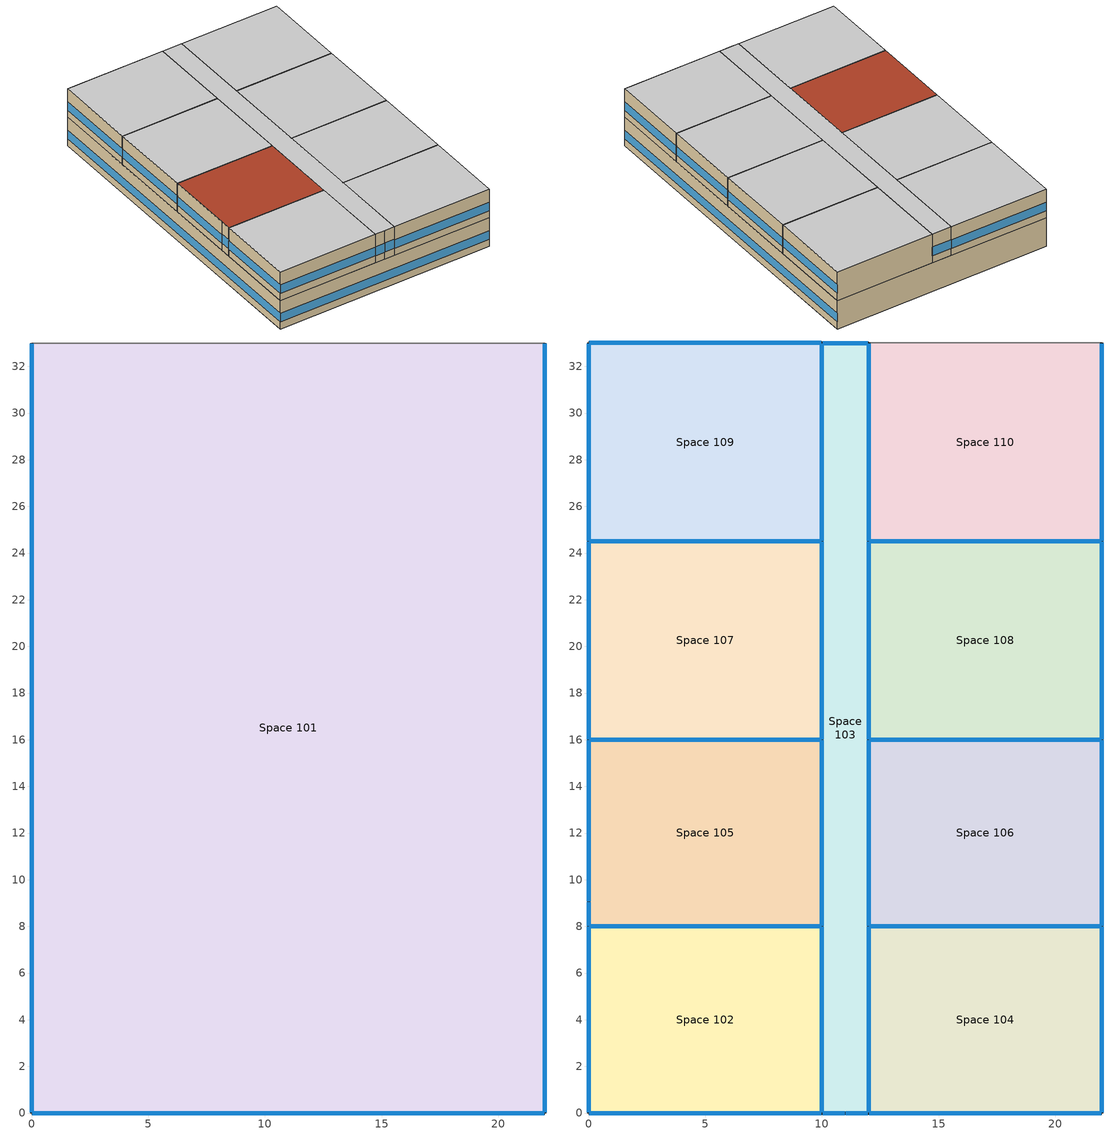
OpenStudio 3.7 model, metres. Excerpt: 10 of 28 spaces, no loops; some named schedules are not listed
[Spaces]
Space 101
 floor ground: 22,33 22,0 0,0 0,33 z0
 wall outside (Surface 2 c tbd): 0,0 22,0 z0:3.05
 wall outside (Surface 3 c tbd): 0,33 0,0 z0:3.05
 wall outside (Surface 5 c tbd): 22,0 22,33 z0:3.05
 wall adiabatic: 22,33 0,33 z0:3.05
 window: 0.03,0 21.97,0 / 0,32.97 0,0.03 / 22,0.03 22,32.97 z0.76:1.68
 roof outside (Surface 6 c tbd): 22,0 22,33 0,33 0,0 z3.05
Space 102
 floor ground: 10,8 10,0 0,0 0,8 z3.05
 wall outside: 10,0 10,8 0,8 z3.05:6.1
 wall outside (Surface 9 c tbd): 0,0 10,0 z3.05:6.1
 wall outside (Surface 10 c tbd): 0,8 0,0 z3.05:6.1
 window: 0,7.97 0,0.03 / 9.97,8 0.03,8 / 10,0.03 10,7.97 / 0.03,0 9.97,0 z3.81:4.73
 ceiling adiabatic: 10,0 10,8 0,8 0,0 z6.1
Space 103
 floor ground: 12,33 12,0 10,0 10,33 z3.05
 wall outside (Surface 14 c tbd): 12,33 10,33 z3.05:6.1
 wall outside: 12,0 12,8 12,16 12,24.5 12,33 / 10,33 10,24.5 10,16 10,8 10,0 z3.05:6.1
 wall outside (Surface 19 c tbd): 11,0 12,0 z3.05:6.1
 wall outside (Surface 20 c tbd): 10,0 11,0 z3.05:6.1
 window: 11.97,33 10.03,33 z3.81:4.75; 12,24.53 12,32.97 / 12,16.03 12,24.47 / 12,8.03 12,15.97 / 12,0.03 12,7.97 / 10,7.97 10,0.03 / 10,15.97 10,8.03 / 10,24.47 10,16.03 / 10,32.97 10,24.53 z3.81:4.73; 11.03,0 11.97,0 / 10.03,0 10.97,0 z3.81:4.77
 ceiling adiabatic: 12,0 12,33 10,33 10,0 z6.1
Space 104
 floor ground: 22,8 22,0 12,0 12,8 z3.05
 wall outside (Surface 27 c tbd): 22,0 22,8 z3.05:6.1
 wall outside (Surface 28 c tbd): 12,0 22,0 z3.05:6.1
 wall outside: 22,8 12,8 12,0 z3.05:6.1
 window: 22,0.03 22,7.97 / 12.03,0 21.97,0 / 12,7.97 12,0.03 / 21.97,8 12.03,8 z3.81:4.73
 ceiling adiabatic: 22,0 22,8 12,8 12,0 z6.1
Space 105
 floor ground: 10,16 10,8 0,8 0,16 z3.05
 wall outside (Surface 33 c tbd): 0,9.05 0,8 z3.05:6.1
 wall outside (Surface 34 c tbd): 0,16 0,9.05 z3.05:6.1
 wall outside: 0,8 10,8 10,16 0,16 z3.05:6.1
 window: 0,9.02 0,8.03 z3.81:4.77; 0,15.97 0,9.08 / 9.97,16 0.03,16 / 10,8.03 10,15.97 / 0.03,8 9.97,8 z3.81:4.73
 roof outside (Surface 38 c tbd): 10,8 10,16 0,16 0,8 z6.1
Space 106
 floor ground: 22,16 22,8 12,8 12,16 z3.05
 wall outside (Surface 40 c tbd): 22,8 22,16 z3.05:6.1
 wall outside: 22,16 12,16 12,8 22,8 z3.05:6.1
 window: 22,8.03 22,15.97 / 12.03,8 21.97,8 / 12,15.97 12,8.03 / 21.97,16 12.03,16 z3.81:4.73
 ceiling adiabatic: 22,8 22,16 12,16 12,8 z6.1
Space 107
 floor ground: 10,24.5 10,16 0,16 0,24.5 z3.05
 wall outside (Surface 46 c tbd): 0,24.5 0,16 z3.05:6.1
 wall outside: 0,16 10,16 10,24.5 0,24.5 z3.05:6.1
 window: 0,24.47 0,16.03 / 9.97,24.5 0.03,24.5 / 10,16.03 10,24.47 / 0.03,16 9.97,16 z3.81:4.73
 ceiling adiabatic: 10,16 10,24.5 0,24.5 0,16 z6.1
Space 108
 floor ground: 22,24.5 22,16 12,16 12,24.5 z3.05
 wall outside (Surface 52 c tbd): 22,16 22,24.5 z3.05:6.1
 wall outside: 22,24.5 12,24.5 12,16 22,16 z3.05:6.1
 window: 22,16.03 22,24.47 / 12.03,16 21.97,16 / 12,24.47 12,16.03 / 21.97,24.5 12.03,24.5 z3.81:4.73
 ceiling adiabatic: 22,16 22,24.5 12,24.5 12,16 z6.1
Space 109
 floor ground: 10,33 10,24.5 0,24.5 0,33 z3.05
 wall outside (Surface 58 c tbd): 0,33 0,24.5 z3.05:6.1
 wall outside (Surface 59 c tbd): 10,33 0,33 z3.05:6.1
 wall outside: 0,24.5 10,24.5 10,33 z3.05:6.1
 window: 0,32.97 0,24.53 / 9.97,33 0.03,33 / 10,24.53 10,32.97 / 0.03,24.5 9.97,24.5 z3.81:4.73
 ceiling adiabatic: 10,24.5 10,33 0,33 0,24.5 z6.1
Space 110
 floor ground: 22,33 22,24.5 12,24.5 12,33 z3.05
 wall outside: 12,33 12,24.5 22,24.5 z3.05:6.1
 wall outside (Surface 66 c tbd): 22,24.5 22,33 z3.05:6.1
 wall adiabatic: 22,33 12,33 z3.05:6.1
 window: 12,32.97 12,24.53 / 22,24.53 22,32.97 / 12.03,24.5 21.97,24.5 z3.81:4.73
 ceiling adiabatic: 22,24.5 22,33 12,33 12,24.5 z6.1
[ClimateZones]
Climate Zone Institution Name 1=ASHRAE; Climate Zone Document Name 1=ANSI/ASHRAE Standard 169; Climate Zone Document Year 1=2006; Climate Zone Institution Name 2=CEC; Climate Zone Document Name 2=California Climate Zone Descriptions; Climate Zone Document Year 2=1995
[Building]
Building 1
[Site]
Montreal Int'l: Latitude {deg}=45.47; Longitude {deg}=-73.75; Time Zone {hr}=-5; Elevation {m}=36
[SizingPeriod:DesignDay] Barometric Pressure {Pa}=100893; Rain Indicator=No; Snow Indicator=No; Day of Month=21; Daylight Saving Time Indicator=No; Dry-Bulb Temperature Range Modifier Type=DefaultMultipliers
Name | Maximum Dry-Bulb Temperature {C} | Daily Dry-Bulb Temperature Range {deltaC} | Wind Speed {m/s} | Wind Direction {deg} | Sky Clearness | Month | Day Type | Humidity Condition Type | Wetbulb or DewPoint at Maximum Dry-Bulb {C} | Solar Model Indicator | ASHRAE Clear Sky Optical Depth for Beam Irradiance | ASHRAE Clear Sky Optical Depth for Diffuse Irradiance
Montreal Int'l Ann Htg 99.6% Condns DB | -23.7 | 0 | 3.9 | 260 | 0 | 1 | WinterDesignDay | Wetbulb | -23.7 | ASHRAEClearSky
Montreal Int'l Ann Hum_n 99.6% Condns DP=>MCDB | -23 | 0 | 3.9 | 260 | 0 | 1 | WinterDesignDay | Dewpoint | -30.5 | ASHRAEClearSky
Montreal Int'l Ann Htg Wind 99.6% Condns WS=>MCDB | -5.3 | 0 | 12.9 | 260 | 0 | 1 | WinterDesignDay | Wetbulb | -5.3 | ASHRAEClearSky
Montreal Int'l Ann Clg .4% Condns DB=>MWB | 30 | 9.3 | 4.9 | 220 |  | 7 | SummerDesignDay | Wetbulb | 22.1 | ASHRAETau | 0.465 | 1.966
[DefaultConstructionSet]
Zone 20112020 6A: Default Exterior Surface Constructions=NECB 2011 - HighApt - NECB HDD Method at climate 11; Default Interior Surface Constructions=Default Surface Constructions 1686; Default Ground Contact Surface Constructions=NECB 2011 - HighApt - NECB HDD Method at climate 12; Default Exterior SubSurface Constructions=NECB 2011 - HighApt - NECB HDD Method at climate 13; Default Interior SubSurface Constructions=Default Sub Surface Constructions 1122; Interior Partition Construction=Typical Interior Partition 6; Adiabatic Surface Construction=Generic Interior Floor
[DefaultSurfaceConstructions]
Name | Floor Construction | Wall Construction | Roof Ceiling Construction
NECB 2011 - HighApt - NECB HDD Method at climate 11 | Customized opaque construction {aa5b39cb-99df-4bbb-a3fc-e586428a340d} to conductance of 0.183 1 | Customized opaque construction {43577338-bb1a-47c1-a31a-39af3f5bfda6} to conductance of 0.247 | Typical IEAD Roof 20112019 6A
Default Surface Constructions 1686 | Typical Interior Floor 1 | Typical Interior Wall 1 | Typical Interior Ceiling 1
NECB 2011 - HighApt - NECB HDD Method at climate 12 | Generic Ground Slab 6A 20112020 | Generic Ground Slab 6A 20112020 | Customized opaque construction {4e7b71c1-5be2-4431-8ce4-cf987089d090} to conductance of 0.284
[Material]
Name | Roughness | Thickness {m} | Conductivity {W/m-K} | Density {kg/m3} | Specific Heat {J/kg-K} | Thermal Absorptance | Solar Absorptance | Visible Absorptance
G05 25mm wood 3 | MediumSmooth | 0.0254 | 0.15 | 608 | 1630 | 0.9 | 0.5 | 0.5
4 in. Normalweight Concrete Floor 1 | MediumRough | 0.1016 | 2.31 | 2322 | 832 | 0.9 | 0.7 | 0.7
1IN Stucco 1 | Smooth | 0.0253 | 0.6918 | 1858 | 837 | 0.9 | 0.7 | 0.92
8IN CONCRETE HW RefBldg 1 | Rough | 0.2032 | 1.311 | 2240 | 836.8 | 0.9 | 0.7 | 0.7
1/2IN Gypsum 1 | Smooth | 0.0127 | 0.16 | 784.9 | 830 | 0.9 | 0.4 | 0.4
Roof Membrane 1 | VeryRough | 0.0095 | 0.16 | 1121.29 | 1460 | 0.9 | 0.7 | 0.7
Metal Roof Surface 2; F08 Metal surface 1 | Smooth | 0.0008 | 45.28 | 7824 | 500 | 0.9 | 0.7 | 0.7
100mm Normalweight concrete floor 1 | MediumSmooth | 0.1016 | 2.31 | 2322 | 832
G01 13mm gypsum board 1 | Smooth | 0.0127 | 0.16 | 800 | 1090 | 0.9 | 0.7 | 0.5
Generic HW Concrete | MediumRough | 0.2 | 1.95 | 2240 | 900 | 0.9 | 0.8 | 0.8
6 in. Normalweight Concrete Floor 2 | MediumRough | 0.1524 | 2.31 | 2322 | 832 | 0.9 | 0.7 | 0.7
Generic Acoustic Tile | MediumSmooth | 0.02 | 0.06 | 368 | 590 | 0.9 | 0.2 | 0.2
Generic Ceiling Air Gap | Smooth | 0.1 | 0.556 | 1.28 | 1000 | 0.9 | 0.7 | 0.7
Generic LW Concrete | MediumRough | 0.1 | 0.53 | 1280 | 840 | 0.9 | 0.8 | 0.8
[Material:NoMass] Thermal Absorptance=0.9; Solar Absorptance=0.7
Name | Roughness | Thermal Resistance {m2-K/W} | Visible Absorptance
Typical Insulation R-13.06 1 | Smooth | 5.20402 | 0.7
Typical Carpet Pad 1 | Smooth | 0.21648 | 0.8
Typical Insulation U=0.183 | Smooth | 5.46 | 0.7
CP02 CARPET PAD 2 | VeryRough | 0.21648 | 0.8
Typical Carpet Pad 3 | Smooth | 3.45515 | 0.8
Typical Insulation R-0.58 1 | Smooth | 0.454528 | 0.7
Typical Insulation R-1.15 1 | Smooth | 0.454545 | 0.7
Customized opaque construction {43577338-bb1a-47c1-a31a-39af ... uprated | Smooth | 5.24367 | 0.7
Typical IEAD Roof 20112019 6A uprated | Smooth | 7.994 | 0.7
Surface 10 uprated m tbd; Surface 27 uprated m tbd | Smooth | 2.35104 | 0.7
Surface 14 uprated m tbd | Smooth | 1.90963 | 0.7
Surface 19 uprated m tbd; Surface 20 uprated m tbd | Smooth | 1.82062 | 0.7
Surface 2 uprated m tbd | Smooth | 1.6235 | 0.7
Surface 28 uprated m tbd; Surface 9 uprated m tbd | Smooth | 2.40449 | 0.7
Surface 3 uprated m tbd; Surface 5 uprated m tbd | Smooth | 1.66527 | 0.7
Surface 33 uprated m tbd | Smooth | 1.65846 | 0.7
Surface 34 uprated m tbd | Smooth | 2.1554 | 0.7
Surface 38 uprated m tbd | Smooth | 6.92985 | 0.7
Surface 40 uprated m tbd | Smooth | 2.50905 | 0.7
Surface 46 uprated m tbd; Surface 52 uprated m tbd; Surface 66 uprated m tbd | Smooth | 2.51666 | 0.7
Surface 58 uprated m tbd | Smooth | 2.36652 | 0.7
Surface 59 uprated m tbd | Smooth | 2.09126 | 0.7
Surface 6 uprated m tbd | Smooth | 7.43676 | 0.7
[DefaultSubSurfaceConstructions]
Name | Fixed Window Construction | Operable Window Construction | Door Construction | Glass Door Construction | Overhead Door Construction | Skylight Construction | Tubular Daylight Dome Construction | Tubular Daylight Diffuser Construction
NECB 2011 - HighApt - NECB HDD Method at climate 13 | Customized Fenestration: u=2.38 | Customized Fenestration: u=2.38 | Customized opaque construction {1d419b8d-d461-492a-92d8-f46981addb7c} to conductance of 2.2 | Customized Fenestration: u=2.38 | Customized opaque construction {bc588554-639a-4cee-8ce8-916022afe59b} to conductance of 2.2 | Customized Fenestration: cond=0.220 tvis=0.294 tsol=0.332 | Customized Fenestration: cond=0.220 tvis=0.898 tsol=0.837 3 | Customized Fenestration: cond=0.220 tvis=0.898 tsol=0.837 3
Default Sub Surface Constructions 1122 | Typical Interior Window 1 | Typical Interior Window 1 | Typical Interior Door 2
[Construction]
Typical Interior Partition 6; Typical Interior Door 2: G05 25mm wood 3
Customized opaque construction {aa5b39cb-99df-4bbb-a3fc-e586428a340d} to conductance of 0.183 1: Typical Insulation R-13.06 1, 4 in. Normalweight Concrete Floor 1, Typical Carpet Pad 1
Customized opaque construction {43577338-bb1a-47c1-a31a-39af3f5bfda6} to conductance of 0.247: 1IN Stucco 1, 8IN CONCRETE HW RefBldg 1, Customized opaque construction {43577338-bb1a-47c1-a31a-39af ... uprated, 1/2IN Gypsum 1
Typical IEAD Roof 20112019 6A: Roof Membrane 1, Typical IEAD Roof 20112019 6A uprated, Metal Roof Surface 2
Typical Interior Floor 1: 100mm Normalweight concrete floor 1, CP02 CARPET PAD 2
Typical Interior Wall 1: G01 13mm gypsum board 1, G01 13mm gypsum board 1
Typical Interior Ceiling 1: CP02 CARPET PAD 2, 100mm Normalweight concrete floor 1
Generic Ground Slab 6A 20112020: Typical Insulation U=0.183, Generic HW Concrete
Customized opaque construction {4e7b71c1-5be2-4431-8ce4-cf987089d090} to conductance of 0.284: 6 in. Normalweight Concrete Floor 2, Typical Carpet Pad 3
Customized Fenestration: u=2.38: Fenestration U=2.38 0.4
Customized opaque construction {1d419b8d-d461-492a-92d8-f46981addb7c} to conductance of 2.2: F08 Metal surface 1, Typical Insulation R-0.58 1
Customized opaque construction {bc588554-639a-4cee-8ce8-916022afe59b} to conductance of 2.2: Typical Insulation R-1.15 1
Customized Fenestration: cond=0.220 tvis=0.294 tsol=0.332: Customized Fenestration:: cond=0.220 tvis=0.294 tsol=0.332
Customized Fenestration: cond=0.220 tvis=0.898 tsol=0.837 3: Customized Fenestration:: cond=0.220 tvis=0.898 tsol=0.837
Typical Interior Window 1: Clear 3mm 2
Generic Interior Floor: Generic Acoustic Tile, Generic Ceiling Air Gap, Generic LW Concrete
Surface 10 c tbd: 1IN Stucco 1, 8IN CONCRETE HW RefBldg 1, Surface 10 uprated m tbd, 1/2IN Gypsum 1
Surface 14 c tbd: 1IN Stucco 1, 8IN CONCRETE HW RefBldg 1, Surface 14 uprated m tbd, 1/2IN Gypsum 1
Surface 19 c tbd: 1IN Stucco 1, 8IN CONCRETE HW RefBldg 1, Surface 19 uprated m tbd, 1/2IN Gypsum 1
Surface 2 c tbd: 1IN Stucco 1, 8IN CONCRETE HW RefBldg 1, Surface 2 uprated m tbd, 1/2IN Gypsum 1
Surface 20 c tbd: 1IN Stucco 1, 8IN CONCRETE HW RefBldg 1, Surface 20 uprated m tbd, 1/2IN Gypsum 1
Surface 27 c tbd: 1IN Stucco 1, 8IN CONCRETE HW RefBldg 1, Surface 27 uprated m tbd, 1/2IN Gypsum 1
Surface 28 c tbd: 1IN Stucco 1, 8IN CONCRETE HW RefBldg 1, Surface 28 uprated m tbd, 1/2IN Gypsum 1
Surface 3 c tbd: 1IN Stucco 1, 8IN CONCRETE HW RefBldg 1, Surface 3 uprated m tbd, 1/2IN Gypsum 1
Surface 33 c tbd: 1IN Stucco 1, 8IN CONCRETE HW RefBldg 1, Surface 33 uprated m tbd, 1/2IN Gypsum 1
Surface 34 c tbd: 1IN Stucco 1, 8IN CONCRETE HW RefBldg 1, Surface 34 uprated m tbd, 1/2IN Gypsum 1
Surface 38 c tbd: Roof Membrane 1, Surface 38 uprated m tbd, Metal Roof Surface 2
Surface 40 c tbd: 1IN Stucco 1, 8IN CONCRETE HW RefBldg 1, Surface 40 uprated m tbd, 1/2IN Gypsum 1
Surface 46 c tbd: 1IN Stucco 1, 8IN CONCRETE HW RefBldg 1, Surface 46 uprated m tbd, 1/2IN Gypsum 1
Surface 5 c tbd: 1IN Stucco 1, 8IN CONCRETE HW RefBldg 1, Surface 5 uprated m tbd, 1/2IN Gypsum 1
Surface 52 c tbd: 1IN Stucco 1, 8IN CONCRETE HW RefBldg 1, Surface 52 uprated m tbd, 1/2IN Gypsum 1
Surface 58 c tbd: 1IN Stucco 1, 8IN CONCRETE HW RefBldg 1, Surface 58 uprated m tbd, 1/2IN Gypsum 1
Surface 59 c tbd: 1IN Stucco 1, 8IN CONCRETE HW RefBldg 1, Surface 59 uprated m tbd, 1/2IN Gypsum 1
Surface 6 c tbd: Roof Membrane 1, Surface 6 uprated m tbd, Metal Roof Surface 2
Surface 66 c tbd: 1IN Stucco 1, 8IN CONCRETE HW RefBldg 1, Surface 66 uprated m tbd, 1/2IN Gypsum 1
Surface 9 c tbd: 1IN Stucco 1, 8IN CONCRETE HW RefBldg 1, Surface 9 uprated m tbd, 1/2IN Gypsum 1
[WindowMaterial:SimpleGlazingSystem]
Name | U-Factor {W/m2-K} | Solar Heat Gain Coefficient | Visible Transmittance
Fenestration U=2.38 0.4 | 2.38 | 0.4 | 0.4
Customized Fenestration:: cond=0.220 tvis=0.294 tsol=0.332; Customized Fenestration:: cond=0.220 tvis=0.898 tsol=0.837 | 2.2 | 0.6 | 0.21
[WindowMaterial:Glazing]
Clear 3mm 2: Optical Data Type=SpectralAverage; Thickness {m}=0.003; Solar Transmittance at Normal Incidence=0.837; Front Side Solar Reflectance at Normal Incidence=0.075; Back Side Solar Reflectance at Normal Incidence=0.075; Visible Transmittance at Normal Incidence=0.898; Front Side Visible Reflectance at Normal Incidence=0.081; Back Side Visible Reflectance at Normal Incidence=0.081; Infrared Transmittance at Normal Incidence=0; Front Side Infrared Hemispherical Emissivity=0.84; Back Side Infrared Hemispherical Emissivity=0.84; Conductivity {W/m-K}=0.9; Dirt Correction Factor for Solar and Visible Transmittance=1; Solar Diffusing=No
[ThermostatSetpoint:DualSetpoint] Heating Setpoint Temperature Schedule=NECB-G-Thermostat Setpoint-Heating; Cooling Setpoint Temperature Schedule=NECB-G-Thermostat Setpoint-Cooling
Thermostat Setpoint Dual Setpoint 1; Thermostat Setpoint Dual Setpoint 5; Thermostat Setpoint Dual Setpoint 7; Thermostat Setpoint Dual Setpoint 8; Thermostat Setpoint Dual Setpoint 12; Thermostat Setpoint Dual Setpoint 13; Thermostat Setpoint Dual Setpoint 15; Thermostat Setpoint Dual Setpoint 22; Thermostat Setpoint Dual Setpoint 27; Thermostat Setpoint Dual Setpoint 28
[DesignSpecification:OutdoorAir]
MidriseApartment Apartment Ventilation: Outdoor Air Method=Sum; Outdoor Air Flow per Person {m3/s-person}=0.003
[BuildingStory] Nominal Floor to Floor Height {m}=3.048
Name | Nominal Z Coordinate {m}
Building Story 1 | 0
Building Story 2 | 3.048
[Space]
Name | Space Type | Building Story | Thermal Zone
Space 101 | MURB lobby | Building Story 1 | Thermal Zone 2
Space 102 | MURB small | Building Story 2 | Thermal Zone 3
Space 103 | MURB lobby | Building Story 2 | Thermal Zone 4
Space 104 | MURB small | Building Story 2 | Thermal Zone 6
Space 105 | MURB small | Building Story 2 | Thermal Zone 5
Space 106 | MURB small | Building Story 2 | Thermal Zone 7
Space 107 | MURB small | Building Story 2 | Thermal Zone 10
Space 108 | MURB small | Building Story 2 | Thermal Zone 8
Space 109 | MURB small | Building Story 2 | Thermal Zone 11
Space 110 | MURB small | Building Story 2 | Thermal Zone 1
[ThermalZone] Use Ideal Air Loads=No
Name | Thermostat | Multiplier
Thermal Zone 1 | Thermostat Setpoint Dual Setpoint 1
Thermal Zone 2 | Thermostat Setpoint Dual Setpoint 27 | 1
Thermal Zone 3 | Thermostat Setpoint Dual Setpoint 28
Thermal Zone 4 | Thermostat Setpoint Dual Setpoint 15
Thermal Zone 5 | Thermostat Setpoint Dual Setpoint 12
Thermal Zone 6 | Thermostat Setpoint Dual Setpoint 7
Thermal Zone 7 | Thermostat Setpoint Dual Setpoint 13
Thermal Zone 8 | Thermostat Setpoint Dual Setpoint 8
Thermal Zone 10 | Thermostat Setpoint Dual Setpoint 5
Thermal Zone 11 | Thermostat Setpoint Dual Setpoint 22
[Sizing:Zone] Zone Cooling Design Supply Air Temperature Input Method=SupplyAirTemperature; Zone Cooling Design Supply Air Temperature {C}=14; Zone Cooling Design Supply Air Temperature Difference {deltaC}=11.11; Zone Heating Design Supply Air Temperature Input Method=SupplyAirTemperature; Zone Heating Design Supply Air Temperature {C}=40; Zone Heating Design Supply Air Temperature Difference {deltaC}=11.11; Zone Cooling Design Supply Air Humidity Ratio {kg-H2O/kg-air}=0.0085; Zone Heating Design Supply Air Humidity Ratio {kg-H2O/kg-air}=0.008; Cooling Design Air Flow Method=DesignDay; Heating Design Air Flow Method=DesignDay; Account for Dedicated Outdoor Air System=No; Dedicated Outdoor Air System Control Strategy=NeutralSupplyAir; Dedicated Outdoor Air Low Setpoint Temperature for Design {C}=autosize; Dedicated Outdoor Air High Setpoint Temperature for Design {C}=autosize; Zone Load Sizing Method=Sensible Load Only No Latent Load; Zone Latent Cooling Design Supply Air Humidity Ratio Input Method=HumidityRatioDifference; Zone Cooling Design Supply Air Humidity Ratio Difference {kgWater/kgDryAir}=0.005; Zone Latent Heating Design Supply Air Humidity Ratio Input Method=HumidityRatioDifference; Zone Humidification Design Supply Air Humidity Ratio Difference {kgWater/kgDryAir}=0.005
Thermal Zone 1; Thermal Zone 2; Thermal Zone 3; Thermal Zone 4; Thermal Zone 5; Thermal Zone 6; Thermal Zone 7; Thermal Zone 8; Thermal Zone 9; Thermal Zone 10; Thermal Zone 11; Thermal Zone 12; Thermal Zone 13; Thermal Zone 14; Thermal Zone 15; Thermal Zone 16; Thermal Zone 17; Thermal Zone 18; Thermal Zone 19; Thermal Zone 20; Thermal Zone 21; Thermal Zone 22; Thermal Zone 23; Thermal Zone 24; Thermal Zone 25; Thermal Zone 26; Thermal Zone 27; Thermal Zone 28
[Zone equipment]
Thermal Zone 1: Elec Baseboard, PTHP
Thermal Zone 2: Elec Baseboard 26, PTHP 26
Thermal Zone 3: Elec Baseboard 27, PTHP 27
Thermal Zone 4: Elec Baseboard 14, PTHP 14
Thermal Zone 5: Elec Baseboard 11, PTHP 11
Thermal Zone 6: Elec Baseboard 6, PTHP 6
Thermal Zone 7: Elec Baseboard 12, PTHP 12
Thermal Zone 8: Elec Baseboard 7, PTHP 7
Thermal Zone 9: Elec Baseboard 13, PTHP 13
Thermal Zone 10: Elec Baseboard 4, PTHP 4
Thermal Zone 11: Elec Baseboard 21, PTHP 21
Thermal Zone 12: Elec Baseboard 8, PTHP 8
Thermal Zone 13: Elec Baseboard 23, PTHP 23
Thermal Zone 14: Elec Baseboard 16, PTHP 16
Thermal Zone 15: Elec Baseboard 5, PTHP 5
Thermal Zone 16: Elec Baseboard 10, PTHP 10
Thermal Zone 17: Elec Baseboard 20, PTHP 20
[DefaultScheduleSet]
Name | Number of People Schedule | People Activity Level Schedule | Electric Equipment Schedule | Hot Water Equipment Schedule | Infiltration Schedule | Lighting Schedule
MidriseApartment Apartment Schedule Set 1 | MidriseApartment Apartment Occ 2 | MidriseApartment Activity 2 | MURB Appliances and lighting | MURB hot water equipment schedule | MidriseApartment Infil 12
MidriseApartment Corridor Schedule Set 1 |  |  | ApartmentMidRise BLDG_ELEVATORS Pre2004 |  | MidriseApartment Infil 1 | MidriseApartment Corridor Light 2
[SpaceType] Default Construction Set=Zone 20112020 6A; Design Specification Outdoor Air Object=MidriseApartment Apartment Ventilation
Name | Default Schedule Set
MURB small | MidriseApartment Apartment Schedule Set 1
MURB lobby | MidriseApartment Corridor Schedule Set 1
[SpaceInfiltration:DesignFlowRate] Design Flow Rate Calculation Method=Flow/ExteriorArea; Flow per Exterior Surface Area {m3/s-m2}=6.19923e-05; Constant Term Coefficient=0.107472; Temperature Term Coefficient=0.0119911; Velocity Term Coefficient=0; Velocity Squared Term Coefficient=0.0134792
Name | Space or SpaceType | Schedule
Space 110 HVAC On Infiltration | Space 110 | Infiltration HVAC On Schedule
Space 110 HVAC Off Infiltration | Space 110 | Infiltration HVAC Off Schedule
Space 101 HVAC On Infiltration | Space 101 | Infiltration HVAC On Schedule
Space 101 HVAC Off Infiltration | Space 101 | Infiltration HVAC Off Schedule
Space 102 HVAC On Infiltration | Space 102 | Infiltration HVAC On Schedule
Space 102 HVAC Off Infiltration | Space 102 | Infiltration HVAC Off Schedule
Space 103 HVAC On Infiltration | Space 103 | Infiltration HVAC On Schedule
Space 103 HVAC Off Infiltration | Space 103 | Infiltration HVAC Off Schedule
Space 105 HVAC On Infiltration | Space 105 | Infiltration HVAC On Schedule
Space 105 HVAC Off Infiltration | Space 105 | Infiltration HVAC Off Schedule
Space 104 HVAC On Infiltration | Space 104 | Infiltration HVAC On Schedule
Space 104 HVAC Off Infiltration | Space 104 | Infiltration HVAC Off Schedule
Space 106 HVAC On Infiltration | Space 106 | Infiltration HVAC On Schedule
Space 106 HVAC Off Infiltration | Space 106 | Infiltration HVAC Off Schedule
Space 108 HVAC On Infiltration | Space 108 | Infiltration HVAC On Schedule
Space 108 HVAC Off Infiltration | Space 108 | Infiltration HVAC Off Schedule
Space 107 HVAC On Infiltration | Space 107 | Infiltration HVAC On Schedule
Space 107 HVAC Off Infiltration | Space 107 | Infiltration HVAC Off Schedule
Space 109 HVAC On Infiltration | Space 109 | Infiltration HVAC On Schedule
Space 109 HVAC Off Infiltration | Space 109 | Infiltration HVAC Off Schedule
